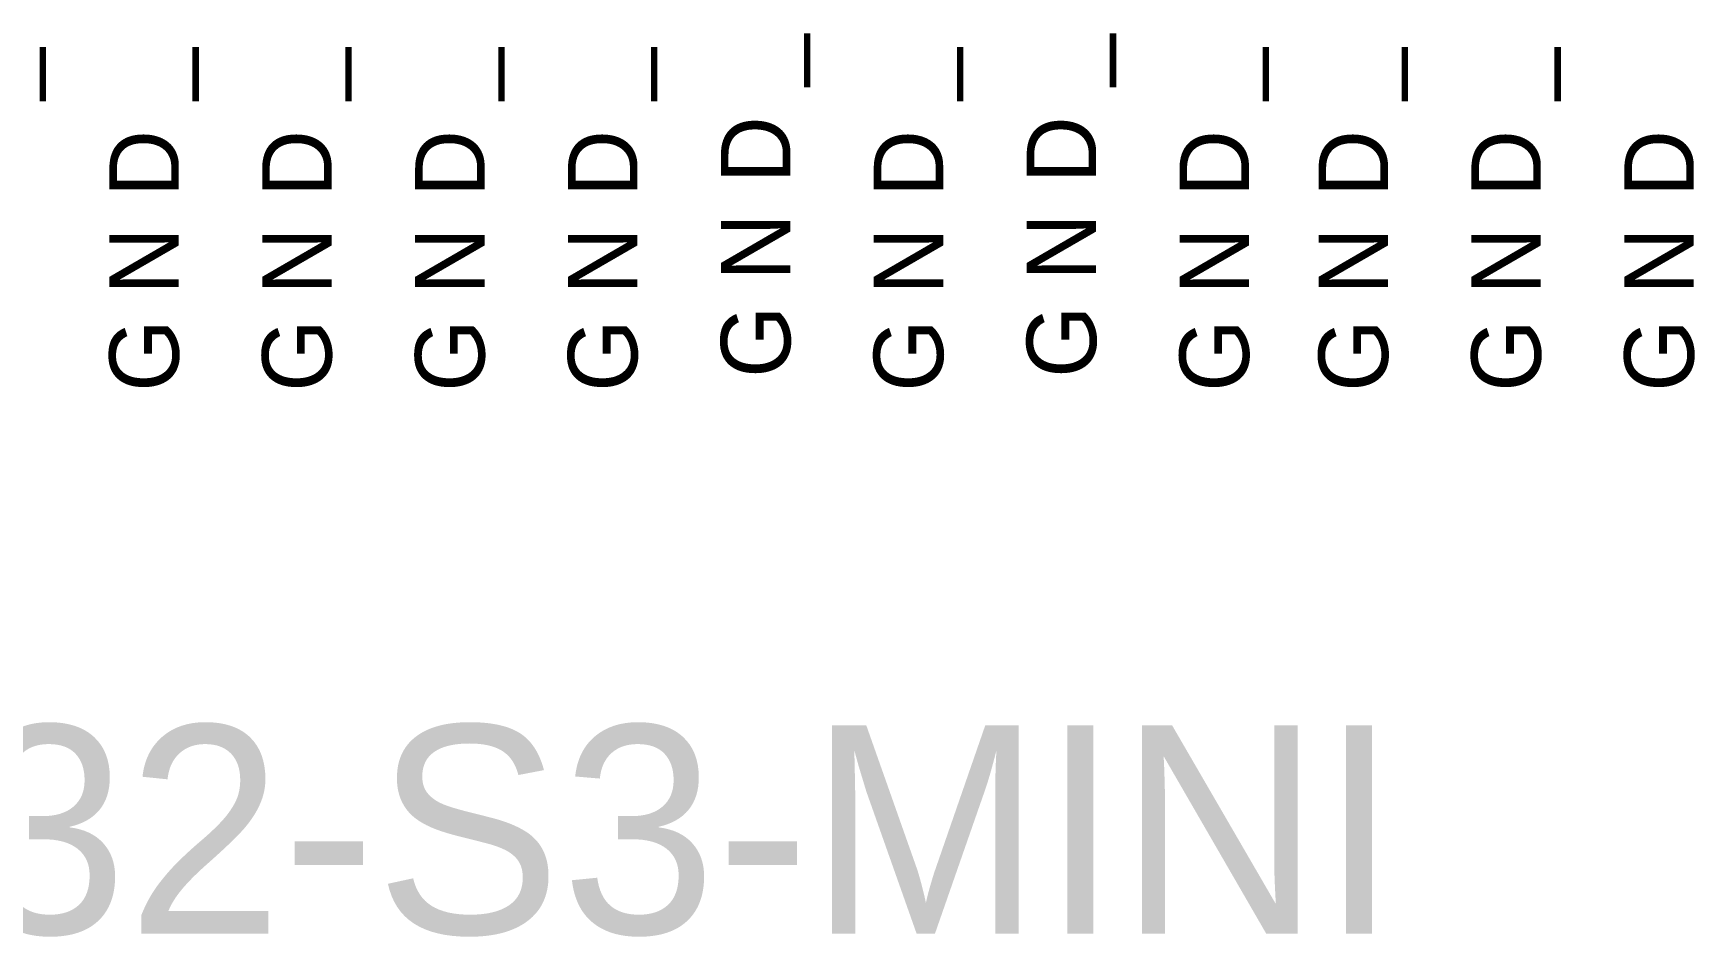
# Model space of a CAD drawing. Header units: inches. Extents: x 0 to 31.5, y 0 to 22.3.
# Drawn here: x 22.53 to 23.628, y 13.441 to 14.038 of the extents above; entities that cross this region are included whole.
import ezdxf

# ---------------------------------------------------------------- set-up
doc = ezdxf.new("R2010")
doc.units = ezdxf.units.IN
doc.header["$MEASUREMENT"] = 0
doc.layers.add('Sheet', color=255, linetype='Continuous')

msp = doc.modelspace()

# ---------------------------------------------------------------- texts
at = {"layer": 'Sheet'}
for s, p in [('_', (23.0302, 14.003)), ('_', (23.2323, 14.003)), ('_', (22.5249, 13.9938)), ('_', (22.626, 13.9938)), ('_', (22.727, 13.9938)), ('_', (22.8281, 13.9938)), ('_', (22.9291, 13.9938)), ('_', (23.1312, 13.9938)), ('_', (23.3333, 13.9938)), ('_', (23.4252, 13.9938)), ('_', (23.5262, 13.9938)), ('D', (23.0302, 13.9386)), ('D', (23.2323, 13.9386)), ('D', (22.626, 13.9295)), ('D', (22.727, 13.9295)), ('D', (22.8281, 13.9295)), ('D', (22.9291, 13.9295)), ('D', (23.1312, 13.9295)), ('D', (23.3333, 13.9295)), ('D', (23.4252, 13.9295)), ('D', (23.5262, 13.9295)), ('D', (23.6273, 13.9295)), ('N', (22.626, 13.8651)), ('N', (22.727, 13.8651)), ('N', (22.8281, 13.8651)), ('N', (22.9291, 13.8651)), ('N', (23.0302, 13.8743)), ('N', (23.1312, 13.8651)), ('N', (23.2323, 13.8743)), ('N', (23.3333, 13.8651)), ('N', (23.4252, 13.8651)), ('N', (23.5262, 13.8651)), ('N', (23.6273, 13.8651)), ('G', (23.0302, 13.81)), ('G', (23.2323, 13.81)), ('G', (22.626, 13.8008)), ('G', (22.727, 13.8008)), ('G', (22.8281, 13.8008)), ('G', (22.9291, 13.8008)), ('G', (23.1312, 13.8008)), ('G', (23.3333, 13.8008)), ('G', (23.4252, 13.8008)), ('G', (23.5262, 13.8008)), ('G', (23.6273, 13.8008))]:
    msp.add_text(s, height=0.0459, rotation=90, dxfattribs=at).set_placement(p)
msp.add_text('ESP32-S3-MINI', height=0.137824, dxfattribs=at).set_placement((22.1207, 13.4425))

doc.saveas('drawing.dxf')
